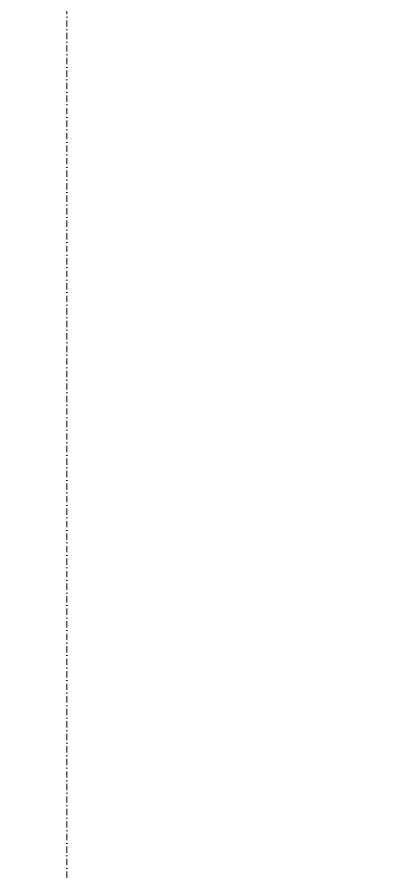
# Model space of a CAD drawing. Header units: millimetres. Extents: x 1789 to 13769, y 2055 to 27197.
# Drawn here: x 11610 to 12091, y 24416 to 25518 of the extents above; entities that cross this region are included whole.
import ezdxf

# ---------------------------------------------------------------- set-up
doc = ezdxf.new("R2010")
doc.units = ezdxf.units.MM
doc.linetypes.add('MV_stramien', pattern=[16, 8, -4, 0, -4])
doc.layers.add('A-DETL', color=90, linetype='Continuous', lineweight=13)
doc.layers.add('A-DETL-GENF', color=92, linetype='Continuous', lineweight=18)

# ---------------------------------------------------------------- blocks, each defined once
blk = doc.blocks.new('31 dubbel_glas - Type 1-3306991-Details Restauratie 1-10')
at = {"layer": 'A-DETL-GENF', "lineweight": 13}
for p, q in [((0, 23), (347.3, 23)), ((0, 0), (0, 23)), ((726.7, 23), (2041.7, 23)), ((2041.7, 23), (2041.7, 0)), ((0, 17), (347.3, 17)), ((0, 5), (10, 17)), ((0, 17), (10, 5)), ((10, 17), (10, 5)), ((726.7, 17), (2041.7, 17)), ((2031.7, 5), (2031.7, 17)), ((2031.7, 17), (2041.7, 5)), ((2031.7, 5), (2041.7, 17)), ((347.3, 5), (0, 5)), ((7.5, 0), (0, 0)), ((347.3, 0), (7.8, 0)), ((2041.7, 5), (726.7, 5)), ((2024.8, 0), (726.7, 0)), ((2028.1, 0), (2025.8, 0)), ((2030.3, 0), (2028.6, 0)), ((2032.5, 0), (2030.8, 0)), ((2034.7, 0), (2033, 0)), ((2036.8, 0), (2035.2, 0)), ((2041.7, 0), (2037.5, 0))]:
    blk.add_line(p, q, dxfattribs=at)

msp = doc.modelspace()

# ---------------------------------------------------------------- linework, layer by layer
at = {"layer": 'A-DETL', "linetype": 'MV_stramien', "lineweight": 18}
msp.add_line((11673.6, 21351.7), (11673.6, 25578.5), dxfattribs=at)

# ---------------------------------------------------------------- block references
at = {"layer": 'A-DETL-GENF', "lineweight": 13, "rotation": 135.0000000000007}
msp.add_blockref('31 dubbel_glas - Type 1-3306991-Details Restauratie 1-10', (12091.4, 23855.4), dxfattribs=at)

doc.saveas('drawing.dxf')
